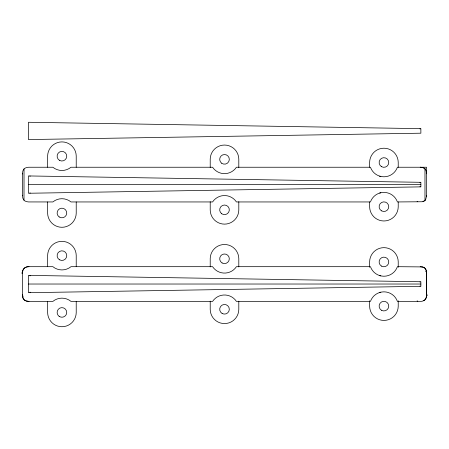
<?xml version="1.0" encoding="UTF-8"?>
<svg xmlns="http://www.w3.org/2000/svg" width="449" height="449" viewBox="0 0 449 449"><rect width="100%" height="100%" fill="white"/><g stroke="black" fill="none" stroke-linecap="round" stroke-linejoin="round"><path stroke-width="0.67" d="M22.45 173.567L22.877 170.867L24.027 168.936A4.686 4.686 0 0 1 24.701 168.364L26.407 167.567L28.59 167.247L52.864 167.241A14.295 14.295 0 0 0 70.998 167.241L212.59 167.241A14.295 14.295 0 0 0 236.427 167.241L370.447 167.241A14.295 14.295 0 0 0 397.416 167.241L426.55 167.241L426.55 195.612M22.45 273.003L22.877 270.309L24.027 268.379A4.686 4.686 0 0 1 24.701 267.806L26.407 267.009L28.59 266.689L52.864 266.684A14.295 14.295 0 0 0 70.998 266.684L212.59 266.684A14.295 14.295 0 0 0 236.427 266.684L370.447 266.684A14.295 14.295 0 0 0 397.416 266.684L422.436 266.919M426.539 295.571L426.095 298.001L425.001 299.769A4.625 4.625 0 0 1 424.03 300.527L423.559 300.768M426.511 196.572L426.539 196.084L425.703 199.401M22.495 272.195C22.456 268.766 25.728 266.347 29 266.684M425.035 200.299L425.613 199.552L424.973 200.361A4.546 4.546 0 0 1 424.322 200.899L422.436 201.708M423.559 201.326L424.03 201.085A4.625 4.625 0 0 0 424.973 200.361L424.973 168.83A4.546 4.546 0 0 0 424.322 168.291L423.525 167.842M29 301.391L26.356 301.049L24.392 300.027L23.107 298.332L22.489 295.824L22.966 298.007L24.027 299.691A4.686 4.686 0 0 0 24.701 300.269L26.407 301.066L28.59 301.38L52.864 301.391A14.295 14.295 0 0 1 70.998 301.391L212.59 301.391A14.295 14.295 0 0 1 236.427 301.391L370.447 301.391A14.295 14.295 0 0 1 397.416 301.391L420.219 301.391C423.362 301.711 426.533 299.404 426.505 296.093L426.499 271.92L426 269.838L425.001 268.3A4.625 4.625 0 0 0 424.03 267.548L423.559 267.301M379.669 193.036L380.382 192.834M379.669 292.479L380.814 292.176M380.522 192.801L380.814 192.733M422.262 201.747L397.416 201.949A14.295 14.295 0 0 0 370.447 201.949L236.427 201.949A14.295 14.295 0 0 0 212.59 201.949L70.998 201.949A14.295 14.295 0 0 0 52.864 201.949L28.59 201.938L26.407 201.623L24.701 200.826A4.686 4.686 0 0 1 24.027 200.248L22.877 198.323L22.45 195.624M30.027 193.233L420.87 186.863L420.87 182.311L28.45 175.941L28.45 193.233L30.027 193.233L30.027 192.694M30.027 292.675L420.87 286.305L420.87 281.753L28.45 275.383L28.45 292.675L30.027 292.675L30.027 292.136M420.084 128.644L420.87 128.644L420.87 133.196L28.45 139.566L28.45 122.274L420.084 128.644L420.084 129.071M28.45 184.584L420.87 184.584M28.45 284.026L420.87 284.026M420.219 266.684L423.413 267.239M422.2 167.426L420.219 167.241L422.436 167.477M422.223 167.432L423.115 167.679M380.814 176.457L380.09 176.272M380.814 275.899L379.669 275.591M422.672 167.539L423.413 167.797M422.672 266.981C425.332 267.553 426.589 270.287 426.55 272.796M379.949 176.233L379.669 176.148M423.154 167.696L424.03 168.1A4.625 4.625 0 0 1 424.973 168.83L426.123 170.71L426.55 173.353M23.999 200.215L24.027 168.936M425.035 168.891L425.68 169.75M426.511 172.612L426.544 173.123M22.489 295.824L22.45 295.1M426.55 273.014L426.55 295.055M420.084 182.311L420.084 182.737M420.084 186.436L420.084 186.863M420.084 281.753L420.084 282.18M420.084 285.878L420.084 286.305M398.224 167.241L398.224 162.252A14.295 14.295 0 0 0 383.934 148.215A14.295 14.295 0 0 0 369.639 162.252L369.639 167.241M398.224 201.949L398.224 206.938A14.295 14.295 0 0 1 383.934 220.975A14.295 14.295 0 0 1 369.639 206.938L369.639 201.949M398.224 267.278L398.224 261.694A14.295 14.295 0 0 0 383.934 247.652A14.295 14.295 0 0 0 369.639 261.694L369.639 267.278M398.224 300.796L398.224 306.381A14.295 14.295 0 0 1 383.934 320.418A14.295 14.295 0 0 1 369.639 306.381L369.639 300.796M238.801 167.477L238.801 159.092A14.295 14.295 0 0 0 224.511 145.055A14.295 14.295 0 0 0 210.216 159.092L210.216 167.477M238.801 201.713L238.801 210.093A14.295 14.295 0 0 1 224.511 224.13A14.295 14.295 0 0 1 210.216 210.093L210.216 201.713M238.801 266.919L238.801 258.534A14.295 14.295 0 0 0 224.511 244.497A14.295 14.295 0 0 0 210.216 258.534L210.216 266.919M238.801 301.156L238.801 309.535A14.295 14.295 0 0 1 224.511 323.572A14.295 14.295 0 0 1 210.216 309.535L210.216 301.156M76.223 167.241L76.223 155.938A14.295 14.295 0 0 0 61.928 141.901A14.295 14.295 0 0 0 47.639 155.938L47.633 167.241M76.223 201.949L76.223 213.253A14.295 14.295 0 0 1 61.928 227.289A14.295 14.295 0 0 1 47.639 213.253L47.633 201.949M76.223 266.684L76.223 255.38A14.295 14.295 0 0 0 61.928 241.343A14.295 14.295 0 0 0 47.639 255.38L47.633 266.684M76.223 301.391L76.223 312.695A14.295 14.295 0 0 1 61.928 326.732A14.295 14.295 0 0 1 47.639 312.695L47.633 301.391M30.027 175.941L30.027 176.479M30.027 275.383L30.027 275.922M22.45 173.791L22.45 195.399M22.501 272.122L22.501 295.953M23.09 296.43A4.984 1.117 79.5 0 1 23.051 296.043M22.349 294.881A2.453 0.348 82.6 0 1 22.36 294.679M426.668 273.003A2.503 0.387 82 0 1 426.662 273.222M425.764 271.303A4.99 1.106 79.4 0 1 425.815 271.712M417.099 300.886A14.851 2.464 15.5 0 1 417.783 301.178M427.179 294.83A4.99 2.318 -70.2 0 1 427.229 295.532M21.934 273.362A4.984 2.088 -72.3 0 1 21.906 272.745M22.36 273.39A2.453 0.348 -82.6 0 1 22.349 273.188M426.657 294.853A2.453 0.37 -82.1 0 1 426.662 295.066M22.349 195.444A2.453 0.348 82.6 0 1 22.36 195.236M22.36 173.948A2.453 0.348 -82.6 0 1 22.349 173.746M426.668 173.561A2.503 0.387 82 0 1 426.662 173.78M417.099 201.444A14.851 2.464 15.5 0 1 417.783 201.736M426.657 195.41A2.453 0.37 -82.1 0 1 426.662 195.624M59.521 259.803A4.816 4.816 0 0 0 66.744 255.633A4.816 4.816 0 0 0 59.521 251.462A4.816 4.816 0 0 0 59.521 259.803M59.156 316.371A4.816 4.816 0 0 0 66.721 312.869A4.816 4.816 0 0 0 59.908 308.07A4.816 4.816 0 0 0 59.156 316.371M222.103 262.962A4.816 4.816 0 0 0 229.321 258.792A4.816 4.816 0 0 0 222.103 254.622A4.816 4.816 0 0 0 222.103 262.962M222.103 313.453A4.816 4.816 0 0 0 229.321 309.282A4.816 4.816 0 0 0 222.103 305.112A4.816 4.816 0 0 0 222.103 313.453M381.527 266.117A4.816 4.816 0 0 0 388.744 261.947A4.816 4.816 0 0 0 381.527 257.777A4.816 4.816 0 0 0 381.527 266.117M381.527 310.293A4.816 4.816 0 0 0 388.744 306.123A4.816 4.816 0 0 0 381.527 301.952A4.816 4.816 0 0 0 381.527 310.293M59.521 160.36A4.816 4.816 0 0 0 66.744 156.19A4.816 4.816 0 0 0 59.521 152.02A4.816 4.816 0 0 0 59.521 160.36M59.156 216.934A4.816 4.816 0 0 0 66.721 213.427A4.816 4.816 0 0 0 59.908 208.628A4.816 4.816 0 0 0 59.156 216.934M221.739 163.284A4.816 4.816 0 0 0 229.304 159.782A4.816 4.816 0 0 0 222.485 154.978A4.816 4.816 0 0 0 221.739 163.284M221.739 213.775A4.816 4.816 0 0 0 229.304 210.272A4.816 4.816 0 0 0 222.485 205.468A4.816 4.816 0 0 0 221.739 213.775M381.527 166.674A4.816 4.816 0 0 0 388.744 162.504A4.816 4.816 0 0 0 381.527 158.334A4.816 4.816 0 0 0 381.527 166.674M381.527 210.85A4.816 4.816 0 0 0 388.744 206.68A4.816 4.816 0 0 0 381.527 202.51A4.816 4.816 0 0 0 381.527 210.85"/></g></svg>
